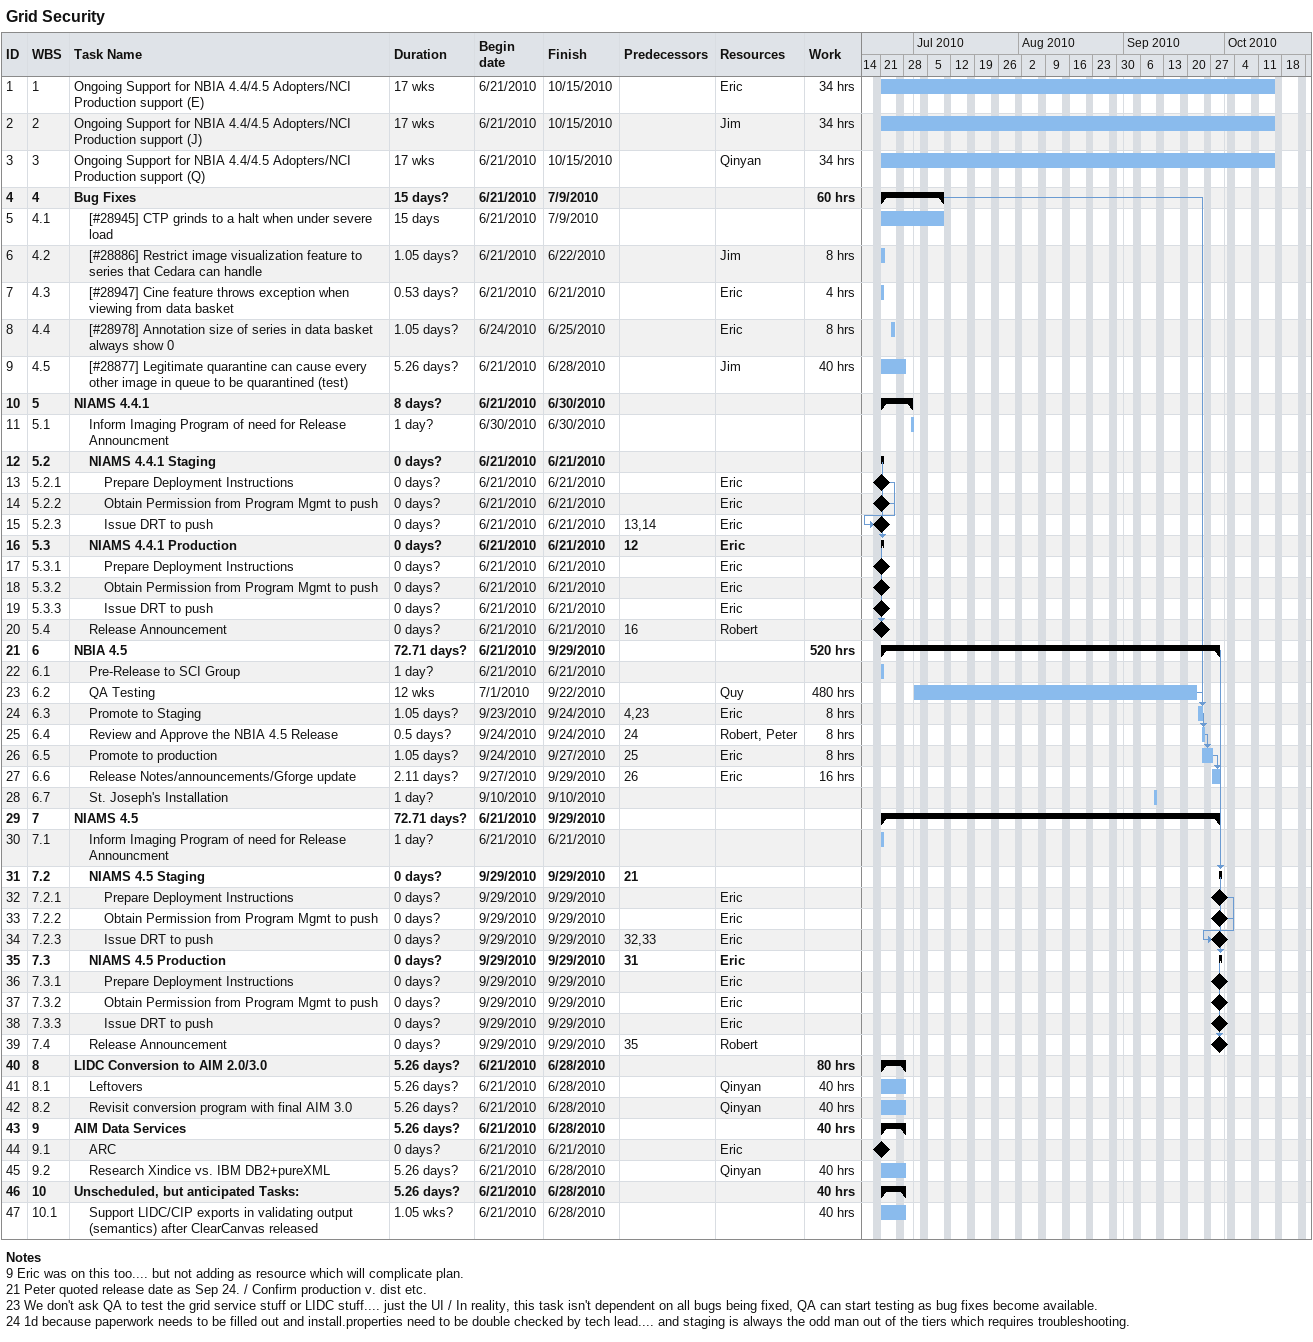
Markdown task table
Grid Security

| ID | WBS | Task | Duration | Start | Finish | Predecessors | Resources | Work (h) |
|---|---|---|---|---|---|---|---|---|
| 1 | 1 | Ongoing Support for NBIA 4.4/4.5 Adopters/NCI Production support (E) | 17w | 2010-06-21 | 2010-10-15 |  | Eric | 34 |
| 2 | 2 | Ongoing Support for NBIA 4.4/4.5 Adopters/NCI Production support (J) | 17w | 2010-06-21 | 2010-10-15 |  | Jim | 34 |
| 3 | 3 | Ongoing Support for NBIA 4.4/4.5 Adopters/NCI Production support (Q) | 17w | 2010-06-21 | 2010-10-15 |  | Qinyan | 34 |
| 4 | 4 | **Bug Fixes** | 15d? | 2010-06-21 | 2010-07-09 |  |  | 60 |
| 5 | 4.1 | [#28945] CTP grinds to a halt when under severe load | 15d | 2010-06-21 | 2010-07-09 |  |  |  |
| 6 | 4.2 | [#28886] Restrict image visualization feature to series that Cedara can handle | 1.05d? | 2010-06-21 | 2010-06-22 |  | Jim | 8 |
| 7 | 4.3 | [#28947] Cine feature throws exception when viewing from data basket | 0.53d? | 2010-06-21 | 2010-06-21 |  | Eric | 4 |
| 8 | 4.4 | [#28978] Annotation size of series in data basket always show 0 | 1.05d? | 2010-06-24 | 2010-06-25 |  | Eric | 8 |
| 9 | 4.5 | [#28877] Legitimate quarantine can cause every other image in queue to be quarantined (test) | 5.26d? | 2010-06-21 | 2010-06-28 |  | Jim | 40 |
| 10 | 5 | **NIAMS 4.4.1** | 8d? | 2010-06-21 | 2010-06-30 |  |  |  |
| 11 | 5.1 | Inform Imaging Program of need for Release Announcment | 1d? | 2010-06-30 | 2010-06-30 |  |  |  |
| 12 | 5.2 | **NIAMS 4.4.1 Staging** | 0d? | 2010-06-21 | 2010-06-21 |  |  |  |
| 13 | 5.2.1 | Prepare Deployment Instructions | 0d? | 2010-06-21 | 2010-06-21 |  | Eric |  |
| 14 | 5.2.2 | Obtain Permission from Program Mgmt to push | 0d? | 2010-06-21 | 2010-06-21 |  | Eric |  |
| 15 | 5.2.3 | Issue DRT to push | 0d? | 2010-06-21 | 2010-06-21 | 13, 14 | Eric |  |
| 16 | 5.3 | **NIAMS 4.4.1 Production** | 0d? | 2010-06-21 | 2010-06-21 | 12 | Eric |  |
| 17 | 5.3.1 | Prepare Deployment Instructions | 0d? | 2010-06-21 | 2010-06-21 |  | Eric |  |
| 18 | 5.3.2 | Obtain Permission from Program Mgmt to push | 0d? | 2010-06-21 | 2010-06-21 |  | Eric |  |
| 19 | 5.3.3 | Issue DRT to push | 0d? | 2010-06-21 | 2010-06-21 |  | Eric |  |
| 20 | 5.4 | Release Announcement | 0d? | 2010-06-21 | 2010-06-21 | 16 | Robert |  |
| 21 | 6 | **NBIA 4.5** | 72.71d? | 2010-06-21 | 2010-09-29 |  |  | 520 |
| 22 | 6.1 | Pre-Release to SCI Group | 1d? | 2010-06-21 | 2010-06-21 |  |  |  |
| 23 | 6.2 | QA Testing | 12w | 2010-07-01 | 2010-09-22 |  | Quy | 480 |
| 24 | 6.3 | Promote to Staging | 1.05d? | 2010-09-23 | 2010-09-24 | 4, 23 | Eric | 8 |
| 25 | 6.4 | Review and Approve the NBIA 4.5 Release | 0.5d? | 2010-09-24 | 2010-09-24 | 24 | Robert, Peter | 8 |
| 26 | 6.5 | Promote to production | 1.05d? | 2010-09-24 | 2010-09-27 | 25 | Eric | 8 |
| 27 | 6.6 | Release Notes/announcements/Gforge update | 2.11d? | 2010-09-27 | 2010-09-29 | 26 | Eric | 16 |
| 28 | 6.7 | St. Joseph's Installation | 1d? | 2010-09-10 | 2010-09-10 |  |  |  |
| 29 | 7 | **NIAMS 4.5** | 72.71d? | 2010-06-21 | 2010-09-29 |  |  |  |
| 30 | 7.1 | Inform Imaging Program of need for Release Announcment | 1d? | 2010-06-21 | 2010-06-21 |  |  |  |
| 31 | 7.2 | **NIAMS 4.5 Staging** | 0d? | 2010-09-29 | 2010-09-29 | 21 |  |  |
| 32 | 7.2.1 | Prepare Deployment Instructions | 0d? | 2010-09-29 | 2010-09-29 |  | Eric |  |
| 33 | 7.2.2 | Obtain Permission from Program Mgmt to push | 0d? | 2010-09-29 | 2010-09-29 |  | Eric |  |
| 34 | 7.2.3 | Issue DRT to push | 0d? | 2010-09-29 | 2010-09-29 | 32, 33 | Eric |  |
| 35 | 7.3 | **NIAMS 4.5 Production** | 0d? | 2010-09-29 | 2010-09-29 | 31 | Eric |  |
| 36 | 7.3.1 | Prepare Deployment Instructions | 0d? | 2010-09-29 | 2010-09-29 |  | Eric |  |
| 37 | 7.3.2 | Obtain Permission from Program Mgmt to push | 0d? | 2010-09-29 | 2010-09-29 |  | Eric |  |
| 38 | 7.3.3 | Issue DRT to push | 0d? | 2010-09-29 | 2010-09-29 |  | Eric |  |
| 39 | 7.4 | Release Announcement | 0d? | 2010-09-29 | 2010-09-29 | 35 | Robert |  |
| 40 | 8 | **LIDC Conversion to AIM 2.0/3.0** | 5.26d? | 2010-06-21 | 2010-06-28 |  |  | 80 |
| 41 | 8.1 | Leftovers | 5.26d? | 2010-06-21 | 2010-06-28 |  | Qinyan | 40 |
| 42 | 8.2 | Revisit conversion program with final AIM 3.0 | 5.26d? | 2010-06-21 | 2010-06-28 |  | Qinyan | 40 |
| 43 | 9 | **AIM Data Services** | 5.26d? | 2010-06-21 | 2010-06-28 |  |  | 40 |
| 44 | 9.1 | ARC | 0d? | 2010-06-21 | 2010-06-21 |  | Eric |  |
| 45 | 9.2 | Research Xindice vs. IBM DB2+pureXML | 5.26d? | 2010-06-21 | 2010-06-28 |  | Qinyan | 40 |
| 46 | 10 | **Unscheduled, but anticipated Tasks:** | 5.26d? | 2010-06-21 | 2010-06-28 |  |  | 40 |
| 47 | 10.1 | Support LIDC/CIP exports in validating output (semantics) after ClearCanvas released | 1.05w? | 2010-06-21 | 2010-06-28 |  |  | 40 |

Notes
- 9: Eric was on this too.... but not adding as resource which will complicate plan.
- 21: Peter quoted release date as Sep 24. / Confirm production v. dist etc.
- 23: We don't ask QA to test the grid service stuff or LIDC stuff.... just the UI / In reality, this task isn't dependent on all bugs being fixed, QA can start testing as bug fixes become available.
- 24: 1d because paperwork needs to be filled out and install.properties need to be double checked by tech lead.... and staging is always the odd man out of the tiers which requires troubleshooting.
